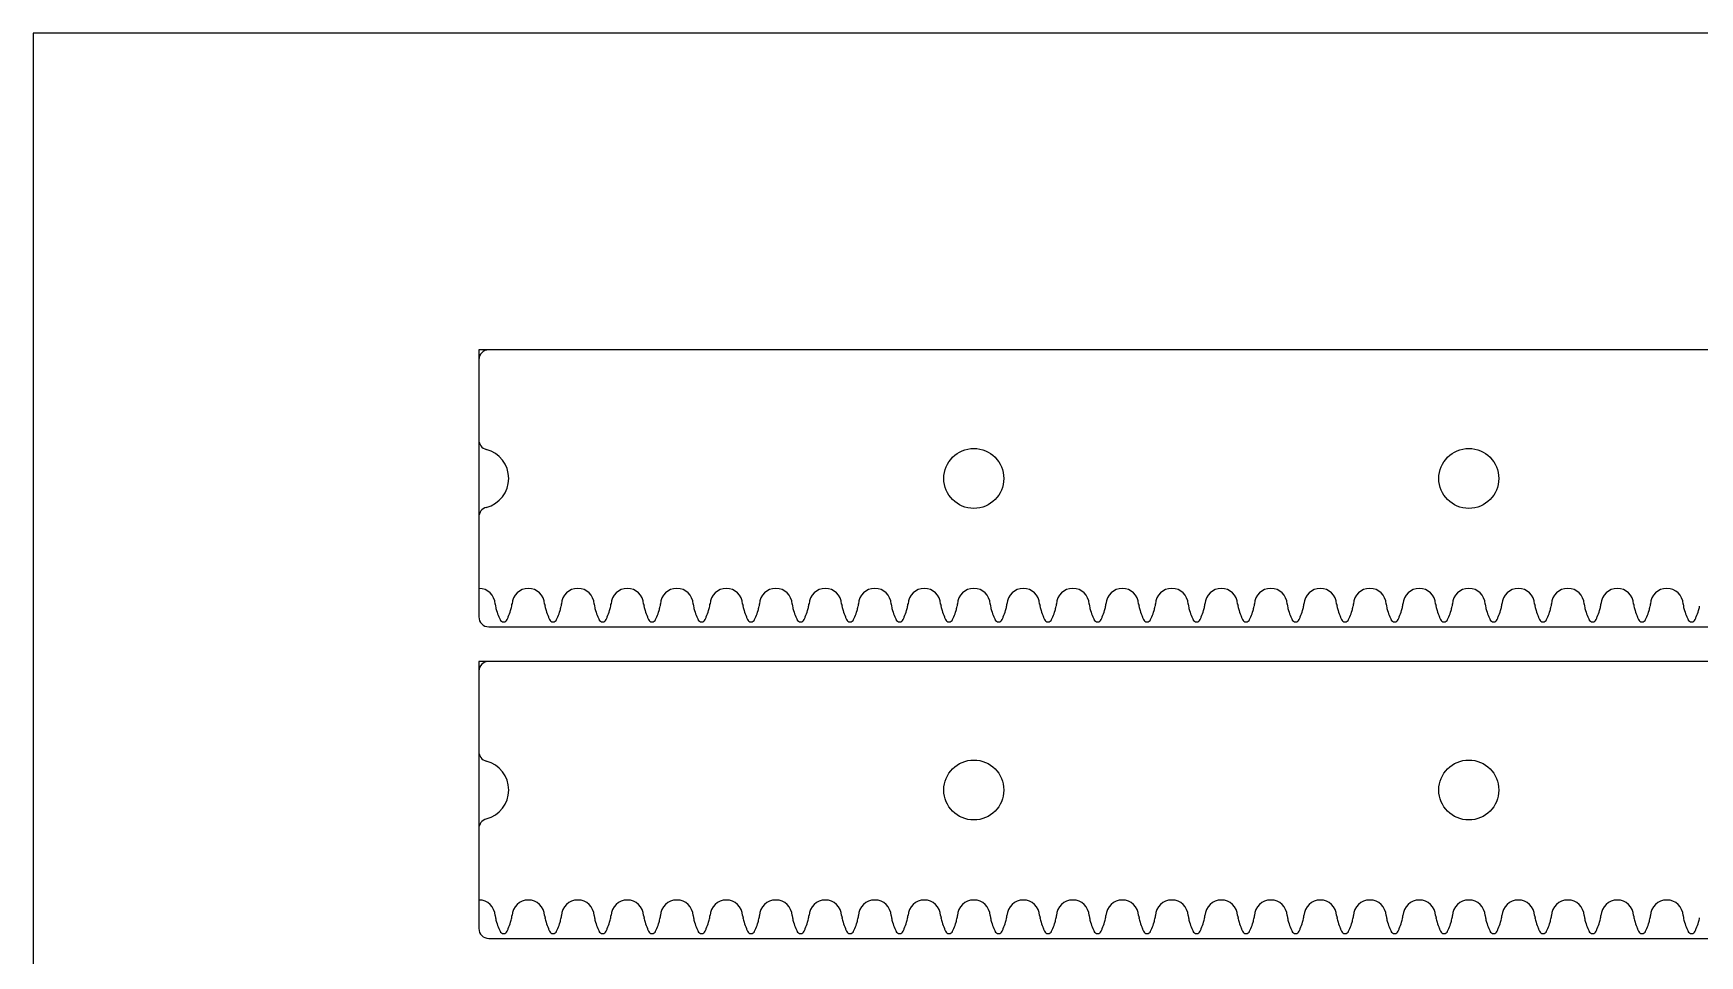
# Model space of a CAD drawing. Extents: x 0 to 800, y 0 to 400.
# Drawn here: x 0 to 168.3, y 306.7 to 400 of the extents above; entities that cross this region are included whole.
import ezdxf

# ---------------------------------------------------------------- set-up
doc = ezdxf.new("R2010")
doc.units = 0
doc.header["$MEASUREMENT"] = 0
for name, color, linetype in [('CUTOUT_5MM', 18, 'CONTINUOUS'), ('INSIDE_HOLES_5MM', 18, 'CONTINUOUS'), ('RACK_4MM', 18, 'CONTINUOUS')]:
    doc.layers.add(name, color=color, linetype=linetype)

msp = doc.modelspace()

# ---------------------------------------------------------------- linework, layer by layer
at = {"layer": 'CUTOUT_5MM'}
for p, q in [((45, 367), (45, 358.9)), ((344, 368), (46, 368)), ((45, 351.1), (45, 341)), ((46, 340), (344, 340)), ((45, 335.5), (45, 327.4)), ((744, 336.5), (46, 336.5)), ((45, 319.6), (45, 309.5)), ((46, 308.5), (744, 308.5))]:
    msp.add_line(p, q, dxfattribs=at)
for centre, radius, start, end in [((46, 367), 1, 90, 180), ((46, 358.9), 1, 180, 255.6144), ((45, 355), 3.02, 284.3856, 75.6144), ((46, 351.1), 1, 104.3856, 180), ((46, 341), 1, 180, 270), ((46, 335.5), 1, 90, 180), ((46, 327.4), 1, 180, 255.6144), ((45, 323.5), 3.02, 284.3856, 75.6144), ((46, 319.6), 1, 104.3856, 180), ((46, 309.5), 1, 180, 270)]:
    msp.add_arc(centre, radius, start, end, dxfattribs=at)
at = {"layer": 'INSIDE_HOLES_5MM'}
for centre in [(95, 355), (145, 355), (95, 323.5), (145, 323.5)]:
    msp.add_circle(centre, 3.03, dxfattribs=at)
at = {"layer": 'RACK_4MM'}
for p, q in [((46.65, 342.31), (46.65, 342.26)), ((48.35, 342.26), (48.35, 342.31)), ((51.65, 342.31), (51.65, 342.26)), ((53.35, 342.26), (53.35, 342.31)), ((56.65, 342.31), (56.65, 342.26)), ((58.35, 342.26), (58.35, 342.31)), ((61.65, 342.31), (61.65, 342.26)), ((63.35, 342.26), (63.35, 342.31)), ((66.65, 342.31), (66.65, 342.26)), ((68.35, 342.26), (68.35, 342.31)), ((71.65, 342.31), (71.65, 342.26)), ((73.35, 342.26), (73.35, 342.31)), ((76.65, 342.31), (76.65, 342.26)), ((78.35, 342.26), (78.35, 342.31)), ((81.65, 342.31), (81.65, 342.26)), ((83.35, 342.26), (83.35, 342.31)), ((86.65, 342.31), (86.65, 342.26)), ((88.35, 342.26), (88.35, 342.31)), ((91.65, 342.31), (91.65, 342.26)), ((93.35, 342.26), (93.35, 342.31)), ((96.65, 342.31), (96.65, 342.26)), ((98.35, 342.26), (98.35, 342.31)), ((101.65, 342.31), (101.65, 342.26)), ((103.35, 342.26), (103.35, 342.31)), ((106.65, 342.31), (106.65, 342.26)), ((108.35, 342.26), (108.35, 342.31)), ((111.65, 342.31), (111.65, 342.26)), ((113.35, 342.26), (113.35, 342.31)), ((116.65, 342.31), (116.65, 342.26)), ((118.35, 342.26), (118.35, 342.31)), ((121.65, 342.31), (121.65, 342.26)), ((123.35, 342.26), (123.35, 342.31)), ((126.65, 342.31), (126.65, 342.26)), ((128.35, 342.26), (128.35, 342.31)), ((131.65, 342.31), (131.65, 342.26)), ((133.35, 342.26), (133.35, 342.31)), ((136.65, 342.31), (136.65, 342.26)), ((138.35, 342.26), (138.35, 342.31)), ((141.65, 342.31), (141.65, 342.26)), ((143.35, 342.26), (143.35, 342.31)), ((146.65, 342.31), (146.65, 342.26)), ((148.35, 342.26), (148.35, 342.31)), ((151.65, 342.31), (151.65, 342.26)), ((153.35, 342.26), (153.35, 342.31)), ((156.65, 342.31), (156.65, 342.26)), ((158.35, 342.26), (158.35, 342.31)), ((161.65, 342.31), (161.65, 342.26)), ((163.35, 342.26), (163.35, 342.31)), ((166.65, 342.31), (166.65, 342.26)), ((46.65, 310.81), (46.65, 310.76)), ((48.35, 310.76), (48.35, 310.81)), ((51.65, 310.81), (51.65, 310.76)), ((53.35, 310.76), (53.35, 310.81)), ((56.65, 310.81), (56.65, 310.76)), ((58.35, 310.76), (58.35, 310.81)), ((61.65, 310.81), (61.65, 310.76)), ((63.35, 310.76), (63.35, 310.81)), ((66.65, 310.81), (66.65, 310.76)), ((68.35, 310.76), (68.35, 310.81)), ((71.65, 310.81), (71.65, 310.76)), ((73.35, 310.76), (73.35, 310.81)), ((76.65, 310.81), (76.65, 310.76)), ((78.35, 310.76), (78.35, 310.81)), ((81.65, 310.81), (81.65, 310.76)), ((83.35, 310.76), (83.35, 310.81)), ((86.65, 310.81), (86.65, 310.76)), ((88.35, 310.76), (88.35, 310.81)), ((91.65, 310.81), (91.65, 310.76)), ((93.35, 310.76), (93.35, 310.81)), ((96.65, 310.81), (96.65, 310.76)), ((98.35, 310.76), (98.35, 310.81)), ((101.65, 310.81), (101.65, 310.76)), ((103.35, 310.76), (103.35, 310.81)), ((106.65, 310.81), (106.65, 310.76)), ((108.35, 310.76), (108.35, 310.81)), ((111.65, 310.81), (111.65, 310.76)), ((113.35, 310.76), (113.35, 310.81)), ((116.65, 310.81), (116.65, 310.76)), ((118.35, 310.76), (118.35, 310.81)), ((121.65, 310.81), (121.65, 310.76)), ((123.35, 310.76), (123.35, 310.81)), ((126.65, 310.81), (126.65, 310.76)), ((128.35, 310.76), (128.35, 310.81)), ((131.65, 310.81), (131.65, 310.76)), ((133.35, 310.76), (133.35, 310.81)), ((136.65, 310.81), (136.65, 310.76)), ((138.35, 310.76), (138.35, 310.81)), ((141.65, 310.81), (141.65, 310.76)), ((143.35, 310.76), (143.35, 310.81)), ((146.65, 310.81), (146.65, 310.76)), ((148.35, 310.76), (148.35, 310.81)), ((151.65, 310.81), (151.65, 310.76)), ((153.35, 310.76), (153.35, 310.81)), ((156.65, 310.81), (156.65, 310.76)), ((158.35, 310.76), (158.35, 310.81)), ((161.65, 310.81), (161.65, 310.76)), ((163.35, 310.76), (163.35, 310.81)), ((166.65, 310.81), (166.65, 310.76))]:
    msp.add_line(p, q, dxfattribs=at)
msp.add_lwpolyline([(0, 0), (800, 0), (800, 400), (0, 400)], close=True, dxfattribs=at)
for points in [[(345, 343.88), (345, 368), (45, 368), (45, 343.88)], [(745, 312.38), (745, 336.5), (45, 336.5), (45, 312.38)]]:
    msp.add_lwpolyline(points, dxfattribs=at)
for centre, radius, start, end in [((45, 342.23), 1.65, 2.4997, 90), ((50, 342.23), 1.65, 2.4997, 177.5003), ((55, 342.23), 1.65, 2.4997, 177.5003), ((60, 342.23), 1.65, 2.4997, 177.5003), ((65, 342.23), 1.65, 2.4997, 177.5003), ((70, 342.23), 1.65, 2.4997, 177.5003), ((75, 342.23), 1.65, 2.4997, 177.5003), ((80, 342.23), 1.65, 2.4997, 177.5003), ((85, 342.23), 1.65, 2.4997, 177.5003), ((90, 342.23), 1.65, 2.4997, 177.5003), ((95, 342.23), 1.65, 2.4997, 177.5003), ((100, 342.23), 1.65, 2.4997, 177.5003), ((105, 342.23), 1.65, 2.4997, 177.5003), ((110, 342.23), 1.65, 2.4997, 177.5003), ((115, 342.23), 1.65, 2.4997, 177.5003), ((120, 342.23), 1.65, 2.4997, 177.5003), ((125, 342.23), 1.65, 2.4997, 177.5003), ((130, 342.23), 1.65, 2.4997, 177.5003), ((135, 342.23), 1.65, 2.4997, 177.5003), ((140, 342.23), 1.65, 2.4997, 177.5003), ((145, 342.23), 1.65, 2.4997, 177.5003), ((150, 342.23), 1.65, 2.4997, 177.5003), ((155, 342.23), 1.65, 2.4997, 177.5003), ((160, 342.23), 1.65, 2.4997, 177.5003), ((165, 342.23), 1.65, 2.4997, 177.5003), ((48.88, 342.53), 2.24, 186.8377, 191.5538), ((51.08, 342.96), 4.49, 191.3933, 197.171), ((42.5, 343.32), 5.95, 343.5387, 347.897), ((46.54, 342.46), 1.82, 347.897, 353.7115), ((53.88, 342.53), 2.24, 186.8377, 191.5538), ((56.08, 342.96), 4.49, 191.3933, 197.171), ((47.5, 343.32), 5.95, 343.5387, 347.897), ((51.54, 342.46), 1.82, 347.897, 353.7115), ((58.88, 342.53), 2.24, 186.8377, 191.5538), ((61.08, 342.96), 4.49, 191.3933, 197.171), ((52.5, 343.32), 5.95, 343.5387, 347.897), ((56.54, 342.46), 1.82, 347.897, 353.7115), ((63.88, 342.53), 2.24, 186.8377, 191.5538), ((66.08, 342.96), 4.49, 191.3933, 197.171), ((57.5, 343.32), 5.95, 343.5387, 347.897), ((61.54, 342.46), 1.82, 347.897, 353.7115), ((68.88, 342.53), 2.24, 186.8377, 191.5538), ((71.08, 342.96), 4.49, 191.3933, 197.171), ((62.5, 343.32), 5.95, 343.5387, 347.897), ((66.54, 342.46), 1.82, 347.897, 353.7115), ((73.88, 342.53), 2.24, 186.8377, 191.5538), ((76.08, 342.96), 4.49, 191.3933, 197.171), ((67.5, 343.32), 5.95, 343.5387, 347.897), ((71.54, 342.46), 1.82, 347.897, 353.7115), ((78.88, 342.53), 2.24, 186.8377, 191.5538), ((81.08, 342.96), 4.49, 191.3933, 197.171), ((72.5, 343.32), 5.95, 343.5387, 347.897), ((76.54, 342.46), 1.82, 347.897, 353.7115), ((83.88, 342.53), 2.24, 186.8377, 191.5538), ((86.08, 342.96), 4.49, 191.3933, 197.171), ((77.5, 343.32), 5.95, 343.5387, 347.897), ((81.54, 342.46), 1.82, 347.897, 353.7115), ((88.88, 342.53), 2.24, 186.8377, 191.5538), ((91.08, 342.96), 4.49, 191.3933, 197.171), ((82.5, 343.32), 5.95, 343.5387, 347.897), ((86.54, 342.46), 1.82, 347.897, 353.7115), ((93.88, 342.53), 2.24, 186.8377, 191.5538), ((96.08, 342.96), 4.49, 191.3933, 197.171), ((87.5, 343.32), 5.95, 343.5387, 347.897), ((91.54, 342.46), 1.82, 347.897, 353.7115), ((98.88, 342.53), 2.24, 186.8377, 191.5538), ((101.08, 342.96), 4.49, 191.3933, 197.171), ((92.5, 343.32), 5.95, 343.5387, 347.897), ((96.54, 342.46), 1.82, 347.897, 353.7115), ((103.88, 342.53), 2.24, 186.8377, 191.5538), ((106.08, 342.96), 4.49, 191.3933, 197.171), ((97.5, 343.32), 5.95, 343.5387, 347.897), ((101.54, 342.46), 1.82, 347.897, 353.7115), ((108.88, 342.53), 2.24, 186.8377, 191.5538), ((111.08, 342.96), 4.49, 191.3933, 197.171), ((102.5, 343.32), 5.95, 343.5387, 347.897), ((106.54, 342.46), 1.82, 347.897, 353.7115), ((113.88, 342.53), 2.24, 186.8377, 191.5538), ((116.08, 342.96), 4.49, 191.3933, 197.171), ((107.5, 343.32), 5.95, 343.5387, 347.897), ((111.54, 342.46), 1.82, 347.897, 353.7115), ((118.88, 342.53), 2.24, 186.8377, 191.5538), ((121.08, 342.96), 4.49, 191.3933, 197.171), ((112.5, 343.32), 5.95, 343.5387, 347.897), ((116.54, 342.46), 1.82, 347.897, 353.7115), ((123.88, 342.53), 2.24, 186.8377, 191.5538), ((126.08, 342.96), 4.49, 191.3933, 197.171), ((117.5, 343.32), 5.95, 343.5387, 347.897), ((121.54, 342.46), 1.82, 347.897, 353.7115), ((128.88, 342.53), 2.24, 186.8377, 191.5538), ((131.08, 342.96), 4.49, 191.3933, 197.171), ((122.5, 343.32), 5.95, 343.5387, 347.897), ((126.54, 342.46), 1.82, 347.897, 353.7115), ((133.88, 342.53), 2.24, 186.8377, 191.5538), ((136.08, 342.96), 4.49, 191.3933, 197.171), ((127.5, 343.32), 5.95, 343.5387, 347.897), ((131.54, 342.46), 1.82, 347.897, 353.7115), ((138.88, 342.53), 2.24, 186.8377, 191.5538), ((141.08, 342.96), 4.49, 191.3933, 197.171), ((132.5, 343.32), 5.95, 343.5387, 347.897), ((136.54, 342.46), 1.82, 347.897, 353.7115), ((143.88, 342.53), 2.24, 186.8377, 191.5538), ((146.08, 342.96), 4.49, 191.3933, 197.171), ((137.5, 343.32), 5.95, 343.5387, 347.897), ((141.54, 342.46), 1.82, 347.897, 353.7115), ((148.88, 342.53), 2.24, 186.8377, 191.5538), ((151.08, 342.96), 4.49, 191.3933, 197.171), ((142.5, 343.32), 5.95, 343.5387, 347.897), ((146.54, 342.46), 1.82, 347.897, 353.7115), ((153.88, 342.53), 2.24, 186.8377, 191.5538), ((156.08, 342.96), 4.49, 191.3933, 197.171), ((147.5, 343.32), 5.95, 343.5387, 347.897), ((151.54, 342.46), 1.82, 347.897, 353.7115), ((158.88, 342.53), 2.24, 186.8377, 191.5538), ((161.08, 342.96), 4.49, 191.3933, 197.171), ((152.5, 343.32), 5.95, 343.5387, 347.897), ((156.54, 342.46), 1.82, 347.897, 353.7115), ((163.88, 342.53), 2.24, 186.8377, 191.5538), ((166.08, 342.96), 4.49, 191.3933, 197.171), ((157.5, 343.32), 5.95, 343.5387, 347.897), ((161.54, 342.46), 1.82, 347.897, 353.7115), ((168.88, 342.53), 2.24, 186.8377, 191.5538), ((171.08, 342.96), 4.49, 191.3933, 197.171), ((162.5, 343.32), 5.95, 343.5387, 347.897), ((53.69, 343.77), 7.22, 197.1596, 202.5425), ((55.08, 344.34), 8.72, 202.5425, 204.4697), ((47.5, 340.89), 0.396, 204.3206, 335.6794), ((37.85, 345.25), 10.98, 335.7289, 337.259), ((41.78, 343.6), 6.72, 337.259, 343.0389), ((58.69, 343.77), 7.22, 197.1596, 202.5425), ((60.08, 344.34), 8.72, 202.5425, 204.4697), ((52.5, 340.89), 0.396, 204.3206, 335.6794), ((42.85, 345.25), 10.98, 335.7289, 337.259), ((46.78, 343.6), 6.72, 337.259, 343.0389), ((63.69, 343.77), 7.22, 197.1596, 202.5425), ((65.08, 344.34), 8.72, 202.5425, 204.4697), ((57.5, 340.89), 0.396, 204.3206, 335.6794), ((47.85, 345.25), 10.98, 335.7289, 337.259), ((51.78, 343.6), 6.72, 337.259, 343.0389), ((68.69, 343.77), 7.22, 197.1596, 202.5425), ((70.08, 344.34), 8.72, 202.5425, 204.4697), ((62.5, 340.89), 0.396, 204.3206, 335.6794), ((52.85, 345.25), 10.98, 335.7289, 337.259), ((56.78, 343.6), 6.72, 337.259, 343.0389), ((73.69, 343.77), 7.22, 197.1596, 202.5425), ((75.08, 344.34), 8.72, 202.5425, 204.4697), ((67.5, 340.89), 0.396, 204.3206, 335.6794), ((57.85, 345.25), 10.98, 335.7289, 337.259), ((61.78, 343.6), 6.72, 337.259, 343.0389), ((78.69, 343.77), 7.22, 197.1596, 202.5425), ((80.08, 344.34), 8.72, 202.5425, 204.4697), ((72.5, 340.89), 0.396, 204.3206, 335.6794), ((62.85, 345.25), 10.98, 335.7289, 337.259), ((66.78, 343.6), 6.72, 337.259, 343.0389), ((83.69, 343.77), 7.22, 197.1596, 202.5425), ((85.08, 344.34), 8.72, 202.5425, 204.4697), ((77.5, 340.89), 0.396, 204.3206, 335.6794), ((67.85, 345.25), 10.98, 335.7289, 337.259), ((71.78, 343.6), 6.72, 337.259, 343.0389), ((88.69, 343.77), 7.22, 197.1596, 202.5425), ((90.08, 344.34), 8.72, 202.5425, 204.4697), ((82.5, 340.89), 0.396, 204.3206, 335.6794), ((72.85, 345.25), 10.98, 335.7289, 337.259), ((76.78, 343.6), 6.72, 337.259, 343.0389), ((93.69, 343.77), 7.22, 197.1596, 202.5425), ((95.08, 344.34), 8.72, 202.5425, 204.4697), ((87.5, 340.89), 0.396, 204.3206, 335.6794), ((77.85, 345.25), 10.98, 335.7289, 337.259), ((81.78, 343.6), 6.72, 337.259, 343.0389), ((98.69, 343.77), 7.22, 197.1596, 202.5425), ((100.08, 344.34), 8.72, 202.5425, 204.4697), ((92.5, 340.89), 0.396, 204.3206, 335.6794), ((82.85, 345.25), 10.98, 335.7289, 337.259), ((86.78, 343.6), 6.72, 337.259, 343.0389), ((103.69, 343.77), 7.22, 197.1596, 202.5425), ((105.08, 344.34), 8.72, 202.5425, 204.4697), ((97.5, 340.89), 0.396, 204.3206, 335.6794), ((87.85, 345.25), 10.98, 335.7289, 337.259), ((91.78, 343.6), 6.72, 337.259, 343.0389), ((108.69, 343.77), 7.22, 197.1596, 202.5425), ((110.08, 344.34), 8.72, 202.5425, 204.4697), ((102.5, 340.89), 0.396, 204.3206, 335.6794), ((92.85, 345.25), 10.98, 335.7289, 337.259), ((96.78, 343.6), 6.72, 337.259, 343.0389), ((113.69, 343.77), 7.22, 197.1596, 202.5425), ((115.08, 344.34), 8.72, 202.5425, 204.4697), ((107.5, 340.89), 0.396, 204.3206, 335.6794), ((97.85, 345.25), 10.98, 335.7289, 337.259), ((101.78, 343.6), 6.72, 337.259, 343.0389), ((118.69, 343.77), 7.22, 197.1596, 202.5425), ((120.08, 344.34), 8.72, 202.5425, 204.4697), ((112.5, 340.89), 0.396, 204.3206, 335.6794), ((102.85, 345.25), 10.98, 335.7289, 337.259), ((106.78, 343.6), 6.72, 337.259, 343.0389), ((123.69, 343.77), 7.22, 197.1596, 202.5425), ((125.08, 344.34), 8.72, 202.5425, 204.4697), ((117.5, 340.89), 0.396, 204.3206, 335.6794), ((107.85, 345.25), 10.98, 335.7289, 337.259), ((111.78, 343.6), 6.72, 337.259, 343.0389), ((128.69, 343.77), 7.22, 197.1596, 202.5425), ((130.08, 344.34), 8.72, 202.5425, 204.4697), ((122.5, 340.89), 0.396, 204.3206, 335.6794), ((112.85, 345.25), 10.98, 335.7289, 337.259), ((116.78, 343.6), 6.72, 337.259, 343.0389), ((133.69, 343.77), 7.22, 197.1596, 202.5425), ((135.08, 344.34), 8.72, 202.5425, 204.4697), ((127.5, 340.89), 0.396, 204.3206, 335.6794), ((117.85, 345.25), 10.98, 335.7289, 337.259), ((121.78, 343.6), 6.72, 337.259, 343.0389), ((138.69, 343.77), 7.22, 197.1596, 202.5425), ((140.08, 344.34), 8.72, 202.5425, 204.4697), ((132.5, 340.89), 0.396, 204.3206, 335.6794), ((122.85, 345.25), 10.98, 335.7289, 337.259), ((126.78, 343.6), 6.72, 337.259, 343.0389), ((143.69, 343.77), 7.22, 197.1596, 202.5425), ((145.08, 344.34), 8.72, 202.5425, 204.4697), ((137.5, 340.89), 0.396, 204.3206, 335.6794), ((127.85, 345.25), 10.98, 335.7289, 337.259), ((131.78, 343.6), 6.72, 337.259, 343.0389), ((148.69, 343.77), 7.22, 197.1596, 202.5425), ((150.08, 344.34), 8.72, 202.5425, 204.4697), ((142.5, 340.89), 0.396, 204.3206, 335.6794), ((132.85, 345.25), 10.98, 335.7289, 337.259), ((136.78, 343.6), 6.72, 337.259, 343.0389), ((153.69, 343.77), 7.22, 197.1596, 202.5425), ((155.08, 344.34), 8.72, 202.5425, 204.4697), ((147.5, 340.89), 0.396, 204.3206, 335.6794), ((137.85, 345.25), 10.98, 335.7289, 337.259), ((141.78, 343.6), 6.72, 337.259, 343.0389), ((158.69, 343.77), 7.22, 197.1596, 202.5425), ((160.08, 344.34), 8.72, 202.5425, 204.4697), ((152.5, 340.89), 0.396, 204.3206, 335.6794), ((142.85, 345.25), 10.98, 335.7289, 337.259), ((146.78, 343.6), 6.72, 337.259, 343.0389), ((163.69, 343.77), 7.22, 197.1596, 202.5425), ((165.08, 344.34), 8.72, 202.5425, 204.4697), ((157.5, 340.89), 0.396, 204.3206, 335.6794), ((147.85, 345.25), 10.98, 335.7289, 337.259), ((151.78, 343.6), 6.72, 337.259, 343.0389), ((168.69, 343.77), 7.22, 197.1596, 202.5425), ((170.08, 344.34), 8.72, 202.5425, 204.4697), ((162.5, 340.89), 0.396, 204.3206, 335.6794), ((152.85, 345.25), 10.98, 335.7289, 337.259), ((156.78, 343.6), 6.72, 337.259, 343.0389), ((173.69, 343.77), 7.22, 197.1596, 202.5425), ((175.08, 344.34), 8.72, 202.5425, 204.4697), ((167.5, 340.89), 0.396, 204.3206, 335.6794), ((157.85, 345.25), 10.98, 335.7289, 337.259), ((161.78, 343.6), 6.72, 337.259, 343.0389), ((45, 310.73), 1.65, 2.4997, 90), ((50, 310.73), 1.65, 2.4997, 177.5003), ((55, 310.73), 1.65, 2.4997, 177.5003), ((60, 310.73), 1.65, 2.4997, 177.5003), ((65, 310.73), 1.65, 2.4997, 177.5003), ((70, 310.73), 1.65, 2.4997, 177.5003), ((75, 310.73), 1.65, 2.4997, 177.5003), ((80, 310.73), 1.65, 2.4997, 177.5003), ((85, 310.73), 1.65, 2.4997, 177.5003), ((90, 310.73), 1.65, 2.4997, 177.5003), ((95, 310.73), 1.65, 2.4997, 177.5003), ((100, 310.73), 1.65, 2.4997, 177.5003), ((105, 310.73), 1.65, 2.4997, 177.5003), ((110, 310.73), 1.65, 2.4997, 177.5003), ((115, 310.73), 1.65, 2.4997, 177.5003), ((120, 310.73), 1.65, 2.4997, 177.5003), ((125, 310.73), 1.65, 2.4997, 177.5003), ((130, 310.73), 1.65, 2.4997, 177.5003), ((135, 310.73), 1.65, 2.4997, 177.5003), ((140, 310.73), 1.65, 2.4997, 177.5003), ((145, 310.73), 1.65, 2.4997, 177.5003), ((150, 310.73), 1.65, 2.4997, 177.5003), ((155, 310.73), 1.65, 2.4997, 177.5003), ((160, 310.73), 1.65, 2.4997, 177.5003), ((165, 310.73), 1.65, 2.4997, 177.5003), ((48.88, 311.03), 2.24, 186.8377, 191.5538), ((51.08, 311.46), 4.49, 191.3933, 197.171), ((53.69, 312.27), 7.22, 197.1596, 202.5425), ((41.78, 312.1), 6.72, 337.259, 343.0389), ((42.5, 311.82), 5.95, 343.5387, 347.897), ((46.54, 310.96), 1.82, 347.897, 353.7115), ((53.88, 311.03), 2.24, 186.8377, 191.5538), ((56.08, 311.46), 4.49, 191.3933, 197.171), ((58.69, 312.27), 7.22, 197.1596, 202.5425), ((46.78, 312.1), 6.72, 337.259, 343.0389), ((47.5, 311.82), 5.95, 343.5387, 347.897), ((51.54, 310.96), 1.82, 347.897, 353.7115), ((58.88, 311.03), 2.24, 186.8377, 191.5538), ((61.08, 311.46), 4.49, 191.3933, 197.171), ((63.69, 312.27), 7.22, 197.1596, 202.5425), ((51.78, 312.1), 6.72, 337.259, 343.0389), ((52.5, 311.82), 5.95, 343.5387, 347.897), ((56.54, 310.96), 1.82, 347.897, 353.7115), ((63.88, 311.03), 2.24, 186.8377, 191.5538), ((66.08, 311.46), 4.49, 191.3933, 197.171), ((68.69, 312.27), 7.22, 197.1596, 202.5425), ((56.78, 312.1), 6.72, 337.259, 343.0389), ((57.5, 311.82), 5.95, 343.5387, 347.897), ((61.54, 310.96), 1.82, 347.897, 353.7115), ((68.88, 311.03), 2.24, 186.8377, 191.5538), ((71.08, 311.46), 4.49, 191.3933, 197.171), ((73.69, 312.27), 7.22, 197.1596, 202.5425), ((61.78, 312.1), 6.72, 337.259, 343.0389), ((62.5, 311.82), 5.95, 343.5387, 347.897), ((66.54, 310.96), 1.82, 347.897, 353.7115), ((73.88, 311.03), 2.24, 186.8377, 191.5538), ((76.08, 311.46), 4.49, 191.3933, 197.171), ((78.69, 312.27), 7.22, 197.1596, 202.5425), ((66.78, 312.1), 6.72, 337.259, 343.0389), ((67.5, 311.82), 5.95, 343.5387, 347.897), ((71.54, 310.96), 1.82, 347.897, 353.7115), ((78.88, 311.03), 2.24, 186.8377, 191.5538), ((81.08, 311.46), 4.49, 191.3933, 197.171), ((83.69, 312.27), 7.22, 197.1596, 202.5425), ((71.78, 312.1), 6.72, 337.259, 343.0389), ((72.5, 311.82), 5.95, 343.5387, 347.897), ((76.54, 310.96), 1.82, 347.897, 353.7115), ((83.88, 311.03), 2.24, 186.8377, 191.5538), ((86.08, 311.46), 4.49, 191.3933, 197.171), ((88.69, 312.27), 7.22, 197.1596, 202.5425), ((76.78, 312.1), 6.72, 337.259, 343.0389), ((77.5, 311.82), 5.95, 343.5387, 347.897), ((81.54, 310.96), 1.82, 347.897, 353.7115), ((88.88, 311.03), 2.24, 186.8377, 191.5538), ((91.08, 311.46), 4.49, 191.3933, 197.171), ((93.69, 312.27), 7.22, 197.1596, 202.5425), ((81.78, 312.1), 6.72, 337.259, 343.0389), ((82.5, 311.82), 5.95, 343.5387, 347.897), ((86.54, 310.96), 1.82, 347.897, 353.7115), ((93.88, 311.03), 2.24, 186.8377, 191.5538), ((96.08, 311.46), 4.49, 191.3933, 197.171), ((98.69, 312.27), 7.22, 197.1596, 202.5425), ((86.78, 312.1), 6.72, 337.259, 343.0389), ((87.5, 311.82), 5.95, 343.5387, 347.897), ((91.54, 310.96), 1.82, 347.897, 353.7115), ((98.88, 311.03), 2.24, 186.8377, 191.5538), ((101.08, 311.46), 4.49, 191.3933, 197.171), ((103.69, 312.27), 7.22, 197.1596, 202.5425), ((91.78, 312.1), 6.72, 337.259, 343.0389), ((92.5, 311.82), 5.95, 343.5387, 347.897), ((96.54, 310.96), 1.82, 347.897, 353.7115), ((103.88, 311.03), 2.24, 186.8377, 191.5538), ((106.08, 311.46), 4.49, 191.3933, 197.171), ((108.69, 312.27), 7.22, 197.1596, 202.5425), ((96.78, 312.1), 6.72, 337.259, 343.0389), ((97.5, 311.82), 5.95, 343.5387, 347.897), ((101.54, 310.96), 1.82, 347.897, 353.7115), ((108.88, 311.03), 2.24, 186.8377, 191.5538), ((111.08, 311.46), 4.49, 191.3933, 197.171), ((113.69, 312.27), 7.22, 197.1596, 202.5425), ((101.78, 312.1), 6.72, 337.259, 343.0389), ((102.5, 311.82), 5.95, 343.5387, 347.897), ((106.54, 310.96), 1.82, 347.897, 353.7115), ((113.88, 311.03), 2.24, 186.8377, 191.5538), ((116.08, 311.46), 4.49, 191.3933, 197.171), ((118.69, 312.27), 7.22, 197.1596, 202.5425), ((106.78, 312.1), 6.72, 337.259, 343.0389), ((107.5, 311.82), 5.95, 343.5387, 347.897), ((111.54, 310.96), 1.82, 347.897, 353.7115), ((118.88, 311.03), 2.24, 186.8377, 191.5538), ((121.08, 311.46), 4.49, 191.3933, 197.171), ((123.69, 312.27), 7.22, 197.1596, 202.5425), ((111.78, 312.1), 6.72, 337.259, 343.0389), ((112.5, 311.82), 5.95, 343.5387, 347.897), ((116.54, 310.96), 1.82, 347.897, 353.7115), ((123.88, 311.03), 2.24, 186.8377, 191.5538), ((126.08, 311.46), 4.49, 191.3933, 197.171), ((128.69, 312.27), 7.22, 197.1596, 202.5425), ((116.78, 312.1), 6.72, 337.259, 343.0389), ((117.5, 311.82), 5.95, 343.5387, 347.897), ((121.54, 310.96), 1.82, 347.897, 353.7115), ((128.88, 311.03), 2.24, 186.8377, 191.5538), ((131.08, 311.46), 4.49, 191.3933, 197.171), ((133.69, 312.27), 7.22, 197.1596, 202.5425), ((121.78, 312.1), 6.72, 337.259, 343.0389), ((122.5, 311.82), 5.95, 343.5387, 347.897), ((126.54, 310.96), 1.82, 347.897, 353.7115), ((133.88, 311.03), 2.24, 186.8377, 191.5538), ((136.08, 311.46), 4.49, 191.3933, 197.171), ((138.69, 312.27), 7.22, 197.1596, 202.5425), ((126.78, 312.1), 6.72, 337.259, 343.0389), ((127.5, 311.82), 5.95, 343.5387, 347.897), ((131.54, 310.96), 1.82, 347.897, 353.7115), ((138.88, 311.03), 2.24, 186.8377, 191.5538), ((141.08, 311.46), 4.49, 191.3933, 197.171), ((143.69, 312.27), 7.22, 197.1596, 202.5425), ((131.78, 312.1), 6.72, 337.259, 343.0389), ((132.5, 311.82), 5.95, 343.5387, 347.897), ((136.54, 310.96), 1.82, 347.897, 353.7115), ((143.88, 311.03), 2.24, 186.8377, 191.5538), ((146.08, 311.46), 4.49, 191.3933, 197.171), ((148.69, 312.27), 7.22, 197.1596, 202.5425), ((136.78, 312.1), 6.72, 337.259, 343.0389), ((137.5, 311.82), 5.95, 343.5387, 347.897), ((141.54, 310.96), 1.82, 347.897, 353.7115), ((148.88, 311.03), 2.24, 186.8377, 191.5538), ((151.08, 311.46), 4.49, 191.3933, 197.171), ((153.69, 312.27), 7.22, 197.1596, 202.5425), ((141.78, 312.1), 6.72, 337.259, 343.0389), ((142.5, 311.82), 5.95, 343.5387, 347.897), ((146.54, 310.96), 1.82, 347.897, 353.7115), ((153.88, 311.03), 2.24, 186.8377, 191.5538), ((156.08, 311.46), 4.49, 191.3933, 197.171), ((158.69, 312.27), 7.22, 197.1596, 202.5425), ((146.78, 312.1), 6.72, 337.259, 343.0389), ((147.5, 311.82), 5.95, 343.5387, 347.897), ((151.54, 310.96), 1.82, 347.897, 353.7115), ((158.88, 311.03), 2.24, 186.8377, 191.5538), ((161.08, 311.46), 4.49, 191.3933, 197.171), ((163.69, 312.27), 7.22, 197.1596, 202.5425), ((151.78, 312.1), 6.72, 337.259, 343.0389), ((152.5, 311.82), 5.95, 343.5387, 347.897), ((156.54, 310.96), 1.82, 347.897, 353.7115), ((163.88, 311.03), 2.24, 186.8377, 191.5538), ((166.08, 311.46), 4.49, 191.3933, 197.171), ((168.69, 312.27), 7.22, 197.1596, 202.5425), ((156.78, 312.1), 6.72, 337.259, 343.0389), ((157.5, 311.82), 5.95, 343.5387, 347.897), ((161.54, 310.96), 1.82, 347.897, 353.7115), ((168.88, 311.03), 2.24, 186.8377, 191.5538), ((171.08, 311.46), 4.49, 191.3933, 197.171), ((173.69, 312.27), 7.22, 197.1596, 202.5425), ((161.78, 312.1), 6.72, 337.259, 343.0389), ((162.5, 311.82), 5.95, 343.5387, 347.897), ((55.08, 312.84), 8.72, 202.5425, 204.4697), ((47.5, 309.39), 0.396, 204.3206, 335.6794), ((37.85, 313.75), 10.98, 335.7289, 337.259), ((60.08, 312.84), 8.72, 202.5425, 204.4697), ((52.5, 309.39), 0.396, 204.3206, 335.6794), ((42.85, 313.75), 10.98, 335.7289, 337.259), ((65.08, 312.84), 8.72, 202.5425, 204.4697), ((57.5, 309.39), 0.396, 204.3206, 335.6794), ((47.85, 313.75), 10.98, 335.7289, 337.259), ((70.08, 312.84), 8.72, 202.5425, 204.4697), ((62.5, 309.39), 0.396, 204.3206, 335.6794), ((52.85, 313.75), 10.98, 335.7289, 337.259), ((75.08, 312.84), 8.72, 202.5425, 204.4697), ((67.5, 309.39), 0.396, 204.3206, 335.6794), ((57.85, 313.75), 10.98, 335.7289, 337.259), ((80.08, 312.84), 8.72, 202.5425, 204.4697), ((72.5, 309.39), 0.396, 204.3206, 335.6794), ((62.85, 313.75), 10.98, 335.7289, 337.259), ((85.08, 312.84), 8.72, 202.5425, 204.4697), ((77.5, 309.39), 0.396, 204.3206, 335.6794), ((67.85, 313.75), 10.98, 335.7289, 337.259), ((90.08, 312.84), 8.72, 202.5425, 204.4697), ((82.5, 309.39), 0.396, 204.3206, 335.6794), ((72.85, 313.75), 10.98, 335.7289, 337.259), ((95.08, 312.84), 8.72, 202.5425, 204.4697), ((87.5, 309.39), 0.396, 204.3206, 335.6794), ((77.85, 313.75), 10.98, 335.7289, 337.259), ((100.08, 312.84), 8.72, 202.5425, 204.4697), ((92.5, 309.39), 0.396, 204.3206, 335.6794), ((82.85, 313.75), 10.98, 335.7289, 337.259), ((105.08, 312.84), 8.72, 202.5425, 204.4697), ((97.5, 309.39), 0.396, 204.3206, 335.6794), ((87.85, 313.75), 10.98, 335.7289, 337.259), ((110.08, 312.84), 8.72, 202.5425, 204.4697), ((102.5, 309.39), 0.396, 204.3206, 335.6794), ((92.85, 313.75), 10.98, 335.7289, 337.259), ((115.08, 312.84), 8.72, 202.5425, 204.4697), ((107.5, 309.39), 0.396, 204.3206, 335.6794), ((97.85, 313.75), 10.98, 335.7289, 337.259), ((120.08, 312.84), 8.72, 202.5425, 204.4697), ((112.5, 309.39), 0.396, 204.3206, 335.6794), ((102.85, 313.75), 10.98, 335.7289, 337.259), ((125.08, 312.84), 8.72, 202.5425, 204.4697), ((117.5, 309.39), 0.396, 204.3206, 335.6794), ((107.85, 313.75), 10.98, 335.7289, 337.259), ((130.08, 312.84), 8.72, 202.5425, 204.4697), ((122.5, 309.39), 0.396, 204.3206, 335.6794), ((112.85, 313.75), 10.98, 335.7289, 337.259), ((135.08, 312.84), 8.72, 202.5425, 204.4697), ((127.5, 309.39), 0.396, 204.3206, 335.6794), ((117.85, 313.75), 10.98, 335.7289, 337.259), ((140.08, 312.84), 8.72, 202.5425, 204.4697), ((132.5, 309.39), 0.396, 204.3206, 335.6794), ((122.85, 313.75), 10.98, 335.7289, 337.259), ((145.08, 312.84), 8.72, 202.5425, 204.4697), ((137.5, 309.39), 0.396, 204.3206, 335.6794), ((127.85, 313.75), 10.98, 335.7289, 337.259), ((150.08, 312.84), 8.72, 202.5425, 204.4697), ((142.5, 309.39), 0.396, 204.3206, 335.6794), ((132.85, 313.75), 10.98, 335.7289, 337.259), ((155.08, 312.84), 8.72, 202.5425, 204.4697), ((147.5, 309.39), 0.396, 204.3206, 335.6794), ((137.85, 313.75), 10.98, 335.7289, 337.259), ((160.08, 312.84), 8.72, 202.5425, 204.4697), ((152.5, 309.39), 0.396, 204.3206, 335.6794), ((142.85, 313.75), 10.98, 335.7289, 337.259), ((165.08, 312.84), 8.72, 202.5425, 204.4697), ((157.5, 309.39), 0.396, 204.3206, 335.6794), ((147.85, 313.75), 10.98, 335.7289, 337.259), ((170.08, 312.84), 8.72, 202.5425, 204.4697), ((162.5, 309.39), 0.396, 204.3206, 335.6794), ((152.85, 313.75), 10.98, 335.7289, 337.259), ((175.08, 312.84), 8.72, 202.5425, 204.4697), ((167.5, 309.39), 0.396, 204.3206, 335.6794), ((157.85, 313.75), 10.98, 335.7289, 337.259)]:
    msp.add_arc(centre, radius, start, end, dxfattribs=at)

doc.saveas('drawing.dxf')
